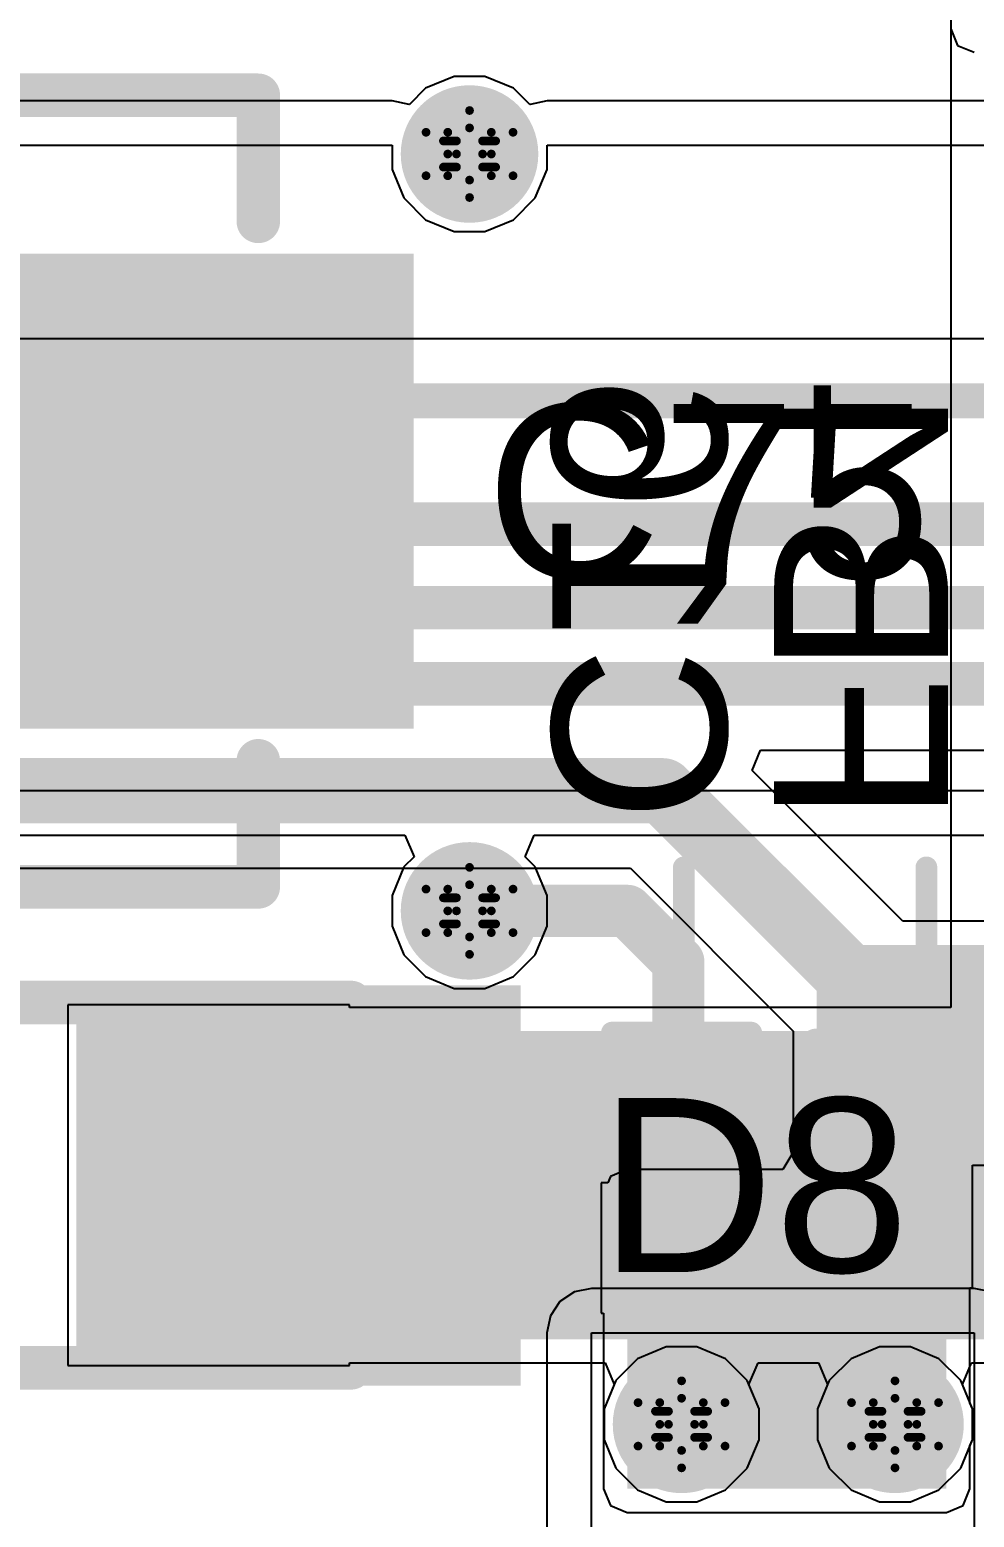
# Model space of a CAD drawing. Header units: inches. Extents: x -2.7 to 10.9, y -2.9 to 7.4.
# Drawn here: x 0.0879 to 0.305, y -2.0914 to -1.7494 of the extents above; entities that cross this region are included whole.
import ezdxf

# ---------------------------------------------------------------- set-up
doc = ezdxf.new("R2010")
doc.units = ezdxf.units.IN
doc.header["$MEASUREMENT"] = 0
for name, color, linetype in [('Board Outline', 216, 'Continuous'), ('Bottom Layer', 5, 'Continuous'), ('Bottom Overlay', 54, 'Continuous'), ('Bottom Paste', 16, 'Continuous'), ('Bottom Solder', 6, 'Continuous'), ('Drill Drawing', 1, 'Continuous'), ('Layer 2', 16, 'Continuous'), ('Layer 3', 76, 'Continuous'), ('Top Layer', 1, 'Continuous'), ('Top Overlay', 2, 'Continuous'), ('Top Paste', 8, 'Continuous'), ('Top Solder', 216, 'Continuous'), ('Via Holes', 16, 'Continuous')]:
    doc.layers.add(name, color=color, linetype=linetype)
doc.styles.add('Arial', font='', dxfattribs={"height": 0.2})
doc.styles.get('Arial').set_extended_font_data('Arial')

# ---------------------------------------------------------------- blocks, each defined once
blk = doc.blocks.new('IND_0402_B_256')
at = {"layer": 'Bottom Layer'}
for points in [[(-0.02165, 0.01181), (-0.00591, 0.01181), (-0.00591, -0.01181), (-0.02165, -0.01181)], [(0.00591, 0.01181), (0.02165, 0.01181), (0.02165, -0.01181), (0.00591, -0.01181)]]:
    blk.add_hatch(color=5, dxfattribs=at).paths.add_polyline_path(points)
at = {"layer": 'Bottom Paste'}
for points in [[(-0.02165, 0.01181), (-0.00591, 0.01181), (-0.00591, -0.01181), (-0.02165, -0.01181)], [(0.00591, 0.01181), (0.02165, 0.01181), (0.02165, -0.01181), (0.00591, -0.01181)]]:
    blk.add_hatch(color=16, dxfattribs=at).paths.add_polyline_path(points)
at = {"layer": 'Bottom Solder'}
for points in [[(-0.02565, 0.01581), (-0.00191, 0.01581), (-0.00191, -0.01581), (-0.02565, -0.01581)], [(0.00191, 0.01581), (0.02565, 0.01581), (0.02565, -0.01581), (0.00191, -0.01581)]]:
    blk.add_hatch(color=6, dxfattribs=at).paths.add_polyline_path(points)
at = {"layer": 'Bottom Overlay'}
for points in [[(-0.028, -0.018, 0.00787, 0.00787, 0), (-0.028, 0.018, 0.00787, 0.00787, 0)], [(-0.012, 0.018, 0.00787, 0.00787, 0), (-0.028, 0.018, 0.00787, 0.00787, 0)], [(0.028, 0.018, 0.00787, 0.00787, 0), (-0.012, 0.018, 0.00787, 0.00787, 0)], [(0.028, -0.018, 0.00787, 0.00787, 0), (0.028, 0.018, 0.00787, 0.00787, 0)], [(-0.012, -0.018, 0.00787, 0.00787, 0), (-0.028, -0.018, 0.00787, 0.00787, 0)], [(0.028, -0.018, 0.00787, 0.00787, 0), (-0.012, -0.018, 0.00787, 0.00787, 0)]]:
    blk.add_lwpolyline(points, format="xyseb", dxfattribs=at)
for points in [[(-0.02997, 0.018, 0.00394, 0.00394, 1), (-0.02603, 0.018, 0.00394, 0.00394, 1)], [(-0.02997, 0.018, 0.00394, 0.00394, 1), (-0.02603, 0.018, 0.00394, 0.00394, 1)], [(-0.01397, 0.018, 0.00394, 0.00394, 1), (-0.01003, 0.018, 0.00394, 0.00394, 1)], [(-0.01397, 0.018, 0.00394, 0.00394, 1), (-0.01003, 0.018, 0.00394, 0.00394, 1)], [(0.02603, 0.018, 0.00394, 0.00394, 1), (0.02997, 0.018, 0.00394, 0.00394, 1)], [(0.02603, 0.018, 0.00394, 0.00394, 1), (0.02997, 0.018, 0.00394, 0.00394, 1)], [(-0.02997, -0.018, 0.00394, 0.00394, 1), (-0.02603, -0.018, 0.00394, 0.00394, 1)], [(-0.02997, -0.018, 0.00394, 0.00394, 1), (-0.02603, -0.018, 0.00394, 0.00394, 1)], [(-0.01397, -0.018, 0.00394, 0.00394, 1), (-0.01003, -0.018, 0.00394, 0.00394, 1)], [(-0.01397, -0.018, 0.00394, 0.00394, 1), (-0.01003, -0.018, 0.00394, 0.00394, 1)], [(0.02603, -0.018, 0.00394, 0.00394, 1), (0.02997, -0.018, 0.00394, 0.00394, 1)], [(0.02603, -0.018, 0.00394, 0.00394, 1), (0.02997, -0.018, 0.00394, 0.00394, 1)]]:
    blk.add_lwpolyline(points, format="xyseb", close=True, dxfattribs=at)
blk = doc.blocks.new('SOD_123FL_262')
at = {"layer": 'Top Layer'}
blk.add_hatch(color=1, dxfattribs=at).paths.add_polyline_path([(-0.08268, 0.03543), (-0.02992, 0.03543), (-0.02992, -0.03543), (-0.08268, -0.03543)])
at = {"layer": 'Top Overlay'}
blk.add_hatch(color=2, dxfattribs=at).paths.add_polyline_path([(-0.128, -0.04594), (-0.086, -0.04594), (-0.086, 0.04606), (-0.128, 0.04606)])
at = {"layer": 'Top Paste'}
blk.add_hatch(color=8, dxfattribs=at).paths.add_polyline_path([(-0.08268, 0.03543), (-0.02992, 0.03543), (-0.02992, -0.03543), (-0.08268, -0.03543)])
at = {"layer": 'Top Solder'}
blk.add_hatch(color=216, dxfattribs=at).paths.add_polyline_path([(-0.08668, 0.03943), (-0.02592, 0.03943), (-0.02592, -0.03943), (-0.08668, -0.03943)])
at = {"layer": 'Top Overlay'}
for points in [[(0.089, 0.042, 0.01, 0.01, 0), (-0.089, 0.042, 0.01, 0.01, 0)], [(0.089, -0.042, 0.01, 0.01, 0), (-0.089, -0.042, 0.01, 0.01, 0)]]:
    blk.add_lwpolyline(points, format="xyseb", dxfattribs=at)
for points in [[(-0.0915, 0.042, 0.005, 0.005, 1), (-0.0865, 0.042, 0.005, 0.005, 1)], [(-0.0915, -0.042, 0.005, 0.005, 1), (-0.0865, -0.042, 0.005, 0.005, 1)]]:
    blk.add_lwpolyline(points, format="xyseb", close=True, dxfattribs=at)
blk = doc.blocks.new('C____E_280')
at = {"layer": 'Top Layer'}
blk.add_hatch(color=1, dxfattribs=at).paths.add_polyline_path([(0.19862, 0.05059), (0.30846, 0.05059), (0.30846, -0.05059), (0.19862, -0.05059)])
at = {"layer": 'Top Paste'}
blk.add_hatch(color=8, dxfattribs=at).paths.add_polyline_path([(0.19862, 0.05059), (0.30846, 0.05059), (0.30846, -0.05059), (0.19862, -0.05059)])
at = {"layer": 'Top Solder'}
blk.add_hatch(color=216, dxfattribs=at).paths.add_polyline_path([(0.19462, 0.05459), (0.31246, 0.05459), (0.31246, -0.05459), (0.19462, -0.05459)])
at = {"layer": 'Top Overlay'}
for points in [[(-0.01523, 0.091, 0.01, 0.01, 0), (0.27677, 0.091, 0.01, 0.01, 0)], [(0.27677, 0.062, 0.01, 0.01, 0), (0.27677, 0.091, 0.01, 0.01, 0)], [(0.27677, -0.091, 0.01, 0.01, 0), (0.27677, -0.062, 0.01, 0.01, 0)], [(-0.01523, -0.091, 0.01, 0.01, 0), (0.27677, -0.091, 0.01, 0.01, 0)]]:
    blk.add_lwpolyline(points, format="xyseb", dxfattribs=at)
for points in [[(0.27427, 0.091, 0.005, 0.005, 1), (0.27927, 0.091, 0.005, 0.005, 1)], [(0.27427, 0.091, 0.005, 0.005, 1), (0.27927, 0.091, 0.005, 0.005, 1)], [(0.27427, 0.062, 0.005, 0.005, 1), (0.27927, 0.062, 0.005, 0.005, 1)], [(0.27427, -0.062, 0.005, 0.005, 1), (0.27927, -0.062, 0.005, 0.005, 1)], [(0.27427, -0.091, 0.005, 0.005, 1), (0.27927, -0.091, 0.005, 0.005, 1)], [(0.27427, -0.091, 0.005, 0.005, 1), (0.27927, -0.091, 0.005, 0.005, 1)]]:
    blk.add_lwpolyline(points, format="xyseb", close=True, dxfattribs=at)
blk = doc.blocks.new('C___0402_B_328')
at = {"layer": 'Bottom Layer'}
for points in [[(-0.0095, 0.0125), (-0.0095, -0.0125), (-0.0275, -0.0125), (-0.0275, 0.0125)], [(0.0275, 0.0125), (0.0275, -0.0125), (0.0095, -0.0125), (0.0095, 0.0125)]]:
    blk.add_hatch(color=5, dxfattribs=at).paths.add_polyline_path(points)
at = {"layer": 'Bottom Paste'}
for points in [[(-0.0095, 0.0125), (-0.0095, -0.0125), (-0.0275, -0.0125), (-0.0275, 0.0125)], [(0.0275, 0.0125), (0.0275, -0.0125), (0.0095, -0.0125), (0.0095, 0.0125)]]:
    blk.add_hatch(color=16, dxfattribs=at).paths.add_polyline_path(points)
at = {"layer": 'Bottom Solder'}
for points in [[(-0.00714, 0.01486), (-0.00714, -0.01486), (-0.02986, -0.01486), (-0.02986, 0.01486)], [(0.02986, 0.01486), (0.02986, -0.01486), (0.00714, -0.01486), (0.00714, 0.01486)]]:
    blk.add_hatch(color=6, dxfattribs=at).paths.add_polyline_path(points)
at = {"layer": 'Bottom Overlay'}
for points in [[(-0.011, 0.016, 0.005, 0.005, 0), (-0.031, 0.016, 0.005, 0.005, 0)], [(-0.031, -0.016, 0.005, 0.005, 0), (-0.031, 0.016, 0.005, 0.005, 0)], [(0.031, 0.016, 0.005, 0.005, 0), (0.011, 0.016, 0.005, 0.005, 0)], [(0.031, -0.016, 0.005, 0.005, 0), (0.031, 0.016, 0.005, 0.005, 0)], [(-0.011, -0.016, 0.005, 0.005, 0), (-0.031, -0.016, 0.005, 0.005, 0)], [(0.031, -0.016, 0.005, 0.005, 0), (0.011, -0.016, 0.005, 0.005, 0)]]:
    blk.add_lwpolyline(points, format="xyseb", dxfattribs=at)
for points in [[(-0.03225, 0.016, 0.0025, 0.0025, 1), (-0.02975, 0.016, 0.0025, 0.0025, 1)], [(-0.03225, 0.016, 0.0025, 0.0025, 1), (-0.02975, 0.016, 0.0025, 0.0025, 1)], [(-0.01225, 0.016, 0.0025, 0.0025, 1), (-0.00975, 0.016, 0.0025, 0.0025, 1)], [(0.00975, 0.016, 0.0025, 0.0025, 1), (0.01225, 0.016, 0.0025, 0.0025, 1)], [(0.02975, 0.016, 0.0025, 0.0025, 1), (0.03225, 0.016, 0.0025, 0.0025, 1)], [(0.02975, 0.016, 0.0025, 0.0025, 1), (0.03225, 0.016, 0.0025, 0.0025, 1)], [(-0.03225, -0.016, 0.0025, 0.0025, 1), (-0.02975, -0.016, 0.0025, 0.0025, 1)], [(-0.03225, -0.016, 0.0025, 0.0025, 1), (-0.02975, -0.016, 0.0025, 0.0025, 1)], [(-0.01225, -0.016, 0.0025, 0.0025, 1), (-0.00975, -0.016, 0.0025, 0.0025, 1)], [(0.00975, -0.016, 0.0025, 0.0025, 1), (0.01225, -0.016, 0.0025, 0.0025, 1)], [(0.02975, -0.016, 0.0025, 0.0025, 1), (0.03225, -0.016, 0.0025, 0.0025, 1)], [(0.02975, -0.016, 0.0025, 0.0025, 1), (0.03225, -0.016, 0.0025, 0.0025, 1)]]:
    blk.add_lwpolyline(points, format="xyseb", close=True, dxfattribs=at)

msp = doc.modelspace()

# ---------------------------------------------------------------- hatches: boundary and pattern name
at = {"layer": 'Bottom Layer'}
h = msp.add_hatch(color=5, dxfattribs=at)
edge = h.paths.add_edge_path()
edge.add_arc((0.189, -1.778), 0.01181, 0, 360)
h = msp.add_hatch(color=5, dxfattribs=at)
edge = h.paths.add_edge_path()
edge.add_arc((0.189, -1.952), 0.01181, 0, 360)
for points in [[(0.44543, -2.00508), (0.44543, -1.95981), (0.26879, -1.95981), (0.26879, -2.00508)], [(0.29861, -2.08487), (0.29861, -2.0169), (0.22523, -2.0169), (0.22523, -2.08487)]]:
    msp.add_hatch(color=5, dxfattribs=at).paths.add_polyline_path(points)
h = msp.add_hatch(color=5, dxfattribs=at)
edge = h.paths.add_edge_path()
edge.add_arc((0.23773, -2.07005), 0.01181, 0, 360)
h = msp.add_hatch(color=5, dxfattribs=at)
edge = h.paths.add_edge_path()
edge.add_arc((0.28679, -2.07005), 0.01181, 0, 360)
at = {"layer": 'Bottom Solder'}
h = msp.add_hatch(color=6, dxfattribs=at)
edge = h.paths.add_edge_path()
edge.add_arc((0.189, -1.778), 0.01581, 0, 360)
h = msp.add_hatch(color=6, dxfattribs=at)
edge = h.paths.add_edge_path()
edge.add_arc((0.189, -1.952), 0.01581, 0, 360)
h = msp.add_hatch(color=6, dxfattribs=at)
edge = h.paths.add_edge_path()
edge.add_arc((0.23773, -2.07005), 0.01581, 0, 360)
h = msp.add_hatch(color=6, dxfattribs=at)
edge = h.paths.add_edge_path()
edge.add_arc((0.28679, -2.07005), 0.01581, 0, 360)
at = {"layer": 'Layer 2'}
h = msp.add_hatch(color=16, dxfattribs=at)
edge = h.paths.add_edge_path()
edge.add_arc((0.189, -1.778), 0.01181, 0, 360)
h = msp.add_hatch(color=16, dxfattribs=at)
edge = h.paths.add_edge_path()
edge.add_arc((0.189, -1.952), 0.01181, 0, 360)
h = msp.add_hatch(color=16, dxfattribs=at)
edge = h.paths.add_edge_path()
edge.add_arc((0.23773, -2.07005), 0.01181, 0, 360)
h = msp.add_hatch(color=16, dxfattribs=at)
edge = h.paths.add_edge_path()
edge.add_arc((0.28679, -2.07005), 0.01181, 0, 360)
at = {"layer": 'Layer 3'}
h = msp.add_hatch(color=76, dxfattribs=at)
edge = h.paths.add_edge_path()
edge.add_arc((0.189, -1.778), 0.01181, 0, 360)
h = msp.add_hatch(color=76, dxfattribs=at)
edge = h.paths.add_edge_path()
edge.add_arc((0.189, -1.952), 0.01181, 0, 360)
h = msp.add_hatch(color=76, dxfattribs=at)
edge = h.paths.add_edge_path()
edge.add_arc((0.23773, -2.07005), 0.01181, 0, 360)
h = msp.add_hatch(color=76, dxfattribs=at)
edge = h.paths.add_edge_path()
edge.add_arc((0.28679, -2.07005), 0.01181, 0, 360)
at = {"layer": 'Top Layer'}
h = msp.add_hatch(color=1, dxfattribs=at)
edge = h.paths.add_edge_path()
edge.add_arc((0.189, -1.778), 0.01181, 0, 360)
h = msp.add_hatch(color=1, dxfattribs=at)
edge = h.paths.add_edge_path()
edge.add_arc((0.189, -1.952), 0.01181, 0, 360)
msp.add_hatch(color=1, dxfattribs=at).paths.add_polyline_path([(0.10267, -2.0505), (0.39173, -2.0505), (0.39173, -1.97963), (0.10267, -1.97963)])
h = msp.add_hatch(color=1, dxfattribs=at)
edge = h.paths.add_edge_path()
edge.add_arc((0.23773, -2.07005), 0.01181, 0, 360)
h = msp.add_hatch(color=1, dxfattribs=at)
edge = h.paths.add_edge_path()
edge.add_arc((0.28679, -2.07005), 0.01181, 0, 360)
at = {"layer": 'Top Solder'}
h = msp.add_hatch(color=216, dxfattribs=at)
edge = h.paths.add_edge_path()
edge.add_arc((0.189, -1.778), 0.01581, 0, 360)
h = msp.add_hatch(color=216, dxfattribs=at)
edge = h.paths.add_edge_path()
edge.add_arc((0.189, -1.952), 0.01581, 0, 360)
h = msp.add_hatch(color=216, dxfattribs=at)
edge = h.paths.add_edge_path()
edge.add_arc((0.23773, -2.07005), 0.01581, 0, 360)
h = msp.add_hatch(color=216, dxfattribs=at)
edge = h.paths.add_edge_path()
edge.add_arc((0.28679, -2.07005), 0.01581, 0, 360)
at = {"layer": 'Via Holes'}
h = msp.add_hatch(color=7, dxfattribs=at)
edge = h.paths.add_edge_path()
edge.add_arc((0.189, -1.778), 0.00591, 0, 360)
h = msp.add_hatch(color=7, dxfattribs=at)
edge = h.paths.add_edge_path()
edge.add_arc((0.189, -1.952), 0.00591, 0, 360)
h = msp.add_hatch(color=7, dxfattribs=at)
edge = h.paths.add_edge_path()
edge.add_arc((0.23773, -2.07005), 0.00591, 0, 360)
h = msp.add_hatch(color=7, dxfattribs=at)
edge = h.paths.add_edge_path()
edge.add_arc((0.28679, -2.07005), 0.00591, 0, 360)

# ---------------------------------------------------------------- linework, layer by layer
at = {"layer": 'Board Outline'}
msp.add_lwpolyline([(2.84412, -0.24125, 0.005, 0.005, -0.741893), (-2.49969, -1.37795, 0.005, 0.005, 0)], format="xyseb", dxfattribs=at)
at = {"layer": 'Bottom Layer'}
for p, q in [((0.29959, -1.74921), (0.30117, -1.75303)), ((0.30117, -1.75303), (0.305, -1.75462)), ((0.60755, -1.82048), (-0.60409, -1.82048)), ((0.25393, -1.91971), (0.25585, -1.91509)), ((0.25585, -1.91509), (0.65783, -1.91509)), ((0.28862, -1.9544), (0.25393, -1.91971)), ((-1.30478, -1.94222), (0.22597, -1.94222)), ((0.22597, -1.94222), (0.26338, -1.97963)), ((0.40006, -1.9544), (0.28862, -1.9544)), ((0.26338, -1.97963), (0.26338, -2.00508)), ((0.26396, -2.00648), (0.26101, -2.01148)), ((0.26338, -2.00508), (0.26396, -2.00648)), ((0.30461, -2.03864), (0.30461, -2.0105)), ((0.30461, -2.0105), (0.44543, -2.0105)), ((0.2214, -2.01307), (0.22081, -2.01449)), ((0.22523, -2.01148), (0.2214, -2.01307)), ((0.26101, -2.01148), (0.22523, -2.01148)), ((0.22081, -2.01449), (0.21923, -2.01449)), ((0.21923, -2.01449), (0.21923, -2.04449)), ((0.30402, -2.06508), (0.30402, -2.03864)), ((0.30402, -2.03864), (0.30461, -2.03864)), ((0.21923, -2.04449), (0.21982, -2.04449)), ((0.21982, -2.04449), (0.21982, -2.08487)), ((0.30461, -2.0665), (0.30402, -2.06508)), ((0.30461, -2.07359), (0.30461, -2.0665)), ((0.30402, -2.07501), (0.30461, -2.07359)), ((0.30402, -2.08487), (0.30402, -2.07501)), ((0.21982, -2.08487), (0.2214, -2.0887)), ((0.30243, -2.0887), (0.30402, -2.08487)), ((0.2214, -2.0887), (0.22523, -2.09028)), ((0.29861, -2.09028), (0.30243, -2.0887)), ((0.22523, -2.09028), (0.29861, -2.09028))]:
    msp.add_line(p, q, dxfattribs=at)
for points in [[(-0.615, -1.83475, 0.008, 0.008, 0), (0.61346, -1.83475, 0.008, 0.008, 0)], [(-1.50649, -1.8631, 0.01, 0.01, 0), (0.68552, -1.8631, 0.01, 0.01, 0)], [(-1.3433, -1.8823, 0.01, 0.01, 0), (0.67291, -1.8823, 0.01, 0.01, 0)], [(-1.3308, -1.8998, 0.01, 0.01, 0), (0.66416, -1.8998, 0.01, 0.01, 0)], [(-1.31217, -1.92438, 0.015, 0.015, 0), (0.23336, -1.92438, 0.015, 0.015, 0)], [(0.23336, -1.92438, 0.015, 0.015, 0), (0.29198, -1.98299, 0.015, 0.015, 0)], [(0.189, -1.952, 0.012, 0.012, 0), (0.22523, -1.952, 0.012, 0.012, 0)], [(0.22523, -1.952, 0.012, 0.012, 0), (0.237, -1.96377, 0.012, 0.012, 0)], [(0.237, -1.98949, 0.012, 0.012, 0), (0.237, -1.96377, 0.012, 0.012, 0)], [(0.29198, -1.98299, 0.015, 0.015, 0), (0.29664, -1.98299, 0.015, 0.015, 0)], [(0.237, -1.98949, 0.012, 0.012, 0), (0.23773, -1.99022, 0.012, 0.012, 0)], [(0.23773, -1.99249, 0.012, 0.012, 0), (0.23773, -1.99022, 0.012, 0.012, 0)]]:
    msp.add_lwpolyline(points, format="xyseb", dxfattribs=at)
for points in [[(0.22961, -1.92438, 0.0075, 0.0075, 1), (0.23711, -1.92438, 0.0075, 0.0075, 1)], [(0.22961, -1.92438, 0.0075, 0.0075, 1), (0.23711, -1.92438, 0.0075, 0.0075, 1)], [(0.186, -1.952, 0.006, 0.006, 1), (0.192, -1.952, 0.006, 0.006, 1)], [(0.22223, -1.952, 0.006, 0.006, 1), (0.22823, -1.952, 0.006, 0.006, 1)], [(0.22223, -1.952, 0.006, 0.006, 1), (0.22823, -1.952, 0.006, 0.006, 1)], [(0.234, -1.96377, 0.006, 0.006, 1), (0.24, -1.96377, 0.006, 0.006, 1)], [(0.234, -1.96377, 0.006, 0.006, 1), (0.24, -1.96377, 0.006, 0.006, 1)], [(0.28823, -1.98299, 0.0075, 0.0075, 1), (0.29573, -1.98299, 0.0075, 0.0075, 1)], [(0.28823, -1.98299, 0.0075, 0.0075, 1), (0.29573, -1.98299, 0.0075, 0.0075, 1)], [(0.29289, -1.98299, 0.0075, 0.0075, 1), (0.30039, -1.98299, 0.0075, 0.0075, 1)], [(0.234, -1.98949, 0.006, 0.006, 1), (0.24, -1.98949, 0.006, 0.006, 1)], [(0.234, -1.98949, 0.006, 0.006, 1), (0.24, -1.98949, 0.006, 0.006, 1)], [(0.23473, -1.99022, 0.006, 0.006, 1), (0.24073, -1.99022, 0.006, 0.006, 1)], [(0.23473, -1.99022, 0.006, 0.006, 1), (0.24073, -1.99022, 0.006, 0.006, 1)], [(0.23473, -1.99249, 0.006, 0.006, 1), (0.24073, -1.99249, 0.006, 0.006, 1)]]:
    msp.add_lwpolyline(points, format="xyseb", close=True, dxfattribs=at)
at = {"layer": 'Bottom Overlay'}
for points in [[(0.23826, -1.97938, 0.005, 0.005, 0), (0.23826, -1.942, 0.005, 0.005, 0)], [(0.294, -1.98269, 0.005, 0.005, 0), (0.294, -1.942, 0.005, 0.005, 0)]]:
    msp.add_lwpolyline(points, format="xyseb", dxfattribs=at)
for points in [[(0.23701, -1.942, 0.0025, 0.0025, 1), (0.23951, -1.942, 0.0025, 0.0025, 1)], [(0.29275, -1.942, 0.0025, 0.0025, 1), (0.29525, -1.942, 0.0025, 0.0025, 1)], [(0.23701, -1.97938, 0.0025, 0.0025, 1), (0.23951, -1.97938, 0.0025, 0.0025, 1)], [(0.29275, -1.98269, 0.0025, 0.0025, 1), (0.29525, -1.98269, 0.0025, 0.0025, 1)]]:
    msp.add_lwpolyline(points, format="xyseb", close=True, dxfattribs=at)
at = {"layer": 'Drill Drawing'}
for points in [[(0.184, -1.773, 0.002, 0.002, 0), (0.189, -1.768, 0.002, 0.002, 0)], [(0.189, -1.768, 0.002, 0.002, 0), (0.194, -1.773, 0.002, 0.002, 0)], [(0.186, -1.775, 0.002, 0.002, 0), (0.189, -1.772, 0.002, 0.002, 0)], [(0.189, -1.772, 0.002, 0.002, 0), (0.192, -1.775, 0.002, 0.002, 0)], [(0.179, -1.773, 0.002, 0.002, 0), (0.184, -1.778, 0.002, 0.002, 0)], [(0.179, -1.773, 0.002, 0.002, 0), (0.184, -1.773, 0.002, 0.002, 0)], [(0.183, -1.775, 0.002, 0.002, 0), (0.186, -1.778, 0.002, 0.002, 0)], [(0.183, -1.775, 0.002, 0.002, 0), (0.186, -1.775, 0.002, 0.002, 0)], [(0.192, -1.775, 0.002, 0.002, 0), (0.195, -1.775, 0.002, 0.002, 0)], [(0.192, -1.778, 0.002, 0.002, 0), (0.195, -1.775, 0.002, 0.002, 0)], [(0.194, -1.773, 0.002, 0.002, 0), (0.199, -1.773, 0.002, 0.002, 0)], [(0.194, -1.778, 0.002, 0.002, 0), (0.199, -1.773, 0.002, 0.002, 0)], [(0.179, -1.783, 0.002, 0.002, 0), (0.184, -1.778, 0.002, 0.002, 0)], [(0.183, -1.781, 0.002, 0.002, 0), (0.186, -1.778, 0.002, 0.002, 0)], [(0.192, -1.778, 0.002, 0.002, 0), (0.195, -1.781, 0.002, 0.002, 0)], [(0.194, -1.778, 0.002, 0.002, 0), (0.199, -1.783, 0.002, 0.002, 0)], [(0.183, -1.781, 0.002, 0.002, 0), (0.186, -1.781, 0.002, 0.002, 0)], [(0.186, -1.781, 0.002, 0.002, 0), (0.189, -1.784, 0.002, 0.002, 0)], [(0.189, -1.784, 0.002, 0.002, 0), (0.192, -1.781, 0.002, 0.002, 0)], [(0.192, -1.781, 0.002, 0.002, 0), (0.195, -1.781, 0.002, 0.002, 0)], [(0.179, -1.783, 0.002, 0.002, 0), (0.184, -1.783, 0.002, 0.002, 0)], [(0.184, -1.783, 0.002, 0.002, 0), (0.189, -1.788, 0.002, 0.002, 0)], [(0.189, -1.788, 0.002, 0.002, 0), (0.194, -1.783, 0.002, 0.002, 0)], [(0.194, -1.783, 0.002, 0.002, 0), (0.199, -1.783, 0.002, 0.002, 0)], [(0.184, -1.947, 0.002, 0.002, 0), (0.189, -1.942, 0.002, 0.002, 0)], [(0.189, -1.942, 0.002, 0.002, 0), (0.194, -1.947, 0.002, 0.002, 0)], [(0.186, -1.949, 0.002, 0.002, 0), (0.189, -1.946, 0.002, 0.002, 0)], [(0.189, -1.946, 0.002, 0.002, 0), (0.192, -1.949, 0.002, 0.002, 0)], [(0.179, -1.947, 0.002, 0.002, 0), (0.184, -1.952, 0.002, 0.002, 0)], [(0.179, -1.947, 0.002, 0.002, 0), (0.184, -1.947, 0.002, 0.002, 0)], [(0.183, -1.949, 0.002, 0.002, 0), (0.186, -1.952, 0.002, 0.002, 0)], [(0.183, -1.949, 0.002, 0.002, 0), (0.186, -1.949, 0.002, 0.002, 0)], [(0.192, -1.949, 0.002, 0.002, 0), (0.195, -1.949, 0.002, 0.002, 0)], [(0.192, -1.952, 0.002, 0.002, 0), (0.195, -1.949, 0.002, 0.002, 0)], [(0.194, -1.947, 0.002, 0.002, 0), (0.199, -1.947, 0.002, 0.002, 0)], [(0.194, -1.952, 0.002, 0.002, 0), (0.199, -1.947, 0.002, 0.002, 0)], [(0.179, -1.957, 0.002, 0.002, 0), (0.184, -1.952, 0.002, 0.002, 0)], [(0.183, -1.955, 0.002, 0.002, 0), (0.186, -1.952, 0.002, 0.002, 0)], [(0.192, -1.952, 0.002, 0.002, 0), (0.195, -1.955, 0.002, 0.002, 0)], [(0.194, -1.952, 0.002, 0.002, 0), (0.199, -1.957, 0.002, 0.002, 0)], [(0.179, -1.957, 0.002, 0.002, 0), (0.184, -1.957, 0.002, 0.002, 0)], [(0.183, -1.955, 0.002, 0.002, 0), (0.186, -1.955, 0.002, 0.002, 0)], [(0.184, -1.957, 0.002, 0.002, 0), (0.189, -1.962, 0.002, 0.002, 0)], [(0.186, -1.955, 0.002, 0.002, 0), (0.189, -1.958, 0.002, 0.002, 0)], [(0.189, -1.958, 0.002, 0.002, 0), (0.192, -1.955, 0.002, 0.002, 0)], [(0.189, -1.962, 0.002, 0.002, 0), (0.194, -1.957, 0.002, 0.002, 0)], [(0.192, -1.955, 0.002, 0.002, 0), (0.195, -1.955, 0.002, 0.002, 0)], [(0.194, -1.957, 0.002, 0.002, 0), (0.199, -1.957, 0.002, 0.002, 0)], [(0.23273, -2.06505, 0.002, 0.002, 0), (0.23773, -2.06005, 0.002, 0.002, 0)], [(0.23773, -2.06005, 0.002, 0.002, 0), (0.24273, -2.06505, 0.002, 0.002, 0)], [(0.28179, -2.06505, 0.002, 0.002, 0), (0.28679, -2.06005, 0.002, 0.002, 0)], [(0.28679, -2.06005, 0.002, 0.002, 0), (0.29179, -2.06505, 0.002, 0.002, 0)], [(0.22773, -2.06505, 0.002, 0.002, 0), (0.23273, -2.07005, 0.002, 0.002, 0)], [(0.22773, -2.06505, 0.002, 0.002, 0), (0.23273, -2.06505, 0.002, 0.002, 0)], [(0.23473, -2.06705, 0.002, 0.002, 0), (0.23773, -2.06405, 0.002, 0.002, 0)], [(0.23773, -2.06405, 0.002, 0.002, 0), (0.24073, -2.06705, 0.002, 0.002, 0)], [(0.24273, -2.06505, 0.002, 0.002, 0), (0.24773, -2.06505, 0.002, 0.002, 0)], [(0.24273, -2.07005, 0.002, 0.002, 0), (0.24773, -2.06505, 0.002, 0.002, 0)], [(0.27679, -2.06505, 0.002, 0.002, 0), (0.28179, -2.07005, 0.002, 0.002, 0)], [(0.27679, -2.06505, 0.002, 0.002, 0), (0.28179, -2.06505, 0.002, 0.002, 0)], [(0.28379, -2.06705, 0.002, 0.002, 0), (0.28679, -2.06405, 0.002, 0.002, 0)], [(0.28679, -2.06405, 0.002, 0.002, 0), (0.28979, -2.06705, 0.002, 0.002, 0)], [(0.29179, -2.06505, 0.002, 0.002, 0), (0.29679, -2.06505, 0.002, 0.002, 0)], [(0.29179, -2.07005, 0.002, 0.002, 0), (0.29679, -2.06505, 0.002, 0.002, 0)], [(0.23173, -2.06705, 0.002, 0.002, 0), (0.23473, -2.07005, 0.002, 0.002, 0)], [(0.23173, -2.06705, 0.002, 0.002, 0), (0.23473, -2.06705, 0.002, 0.002, 0)], [(0.24073, -2.06705, 0.002, 0.002, 0), (0.24373, -2.06705, 0.002, 0.002, 0)], [(0.24073, -2.07005, 0.002, 0.002, 0), (0.24373, -2.06705, 0.002, 0.002, 0)], [(0.28079, -2.06705, 0.002, 0.002, 0), (0.28379, -2.07005, 0.002, 0.002, 0)], [(0.28079, -2.06705, 0.002, 0.002, 0), (0.28379, -2.06705, 0.002, 0.002, 0)], [(0.28979, -2.06705, 0.002, 0.002, 0), (0.29279, -2.06705, 0.002, 0.002, 0)], [(0.28979, -2.07005, 0.002, 0.002, 0), (0.29279, -2.06705, 0.002, 0.002, 0)], [(0.22773, -2.07505, 0.002, 0.002, 0), (0.23273, -2.07005, 0.002, 0.002, 0)], [(0.23173, -2.07305, 0.002, 0.002, 0), (0.23473, -2.07005, 0.002, 0.002, 0)], [(0.23173, -2.07305, 0.002, 0.002, 0), (0.23473, -2.07305, 0.002, 0.002, 0)], [(0.23473, -2.07305, 0.002, 0.002, 0), (0.23773, -2.07605, 0.002, 0.002, 0)], [(0.23773, -2.07605, 0.002, 0.002, 0), (0.24073, -2.07305, 0.002, 0.002, 0)], [(0.24073, -2.07005, 0.002, 0.002, 0), (0.24373, -2.07305, 0.002, 0.002, 0)], [(0.24073, -2.07305, 0.002, 0.002, 0), (0.24373, -2.07305, 0.002, 0.002, 0)], [(0.24273, -2.07005, 0.002, 0.002, 0), (0.24773, -2.07505, 0.002, 0.002, 0)], [(0.27679, -2.07505, 0.002, 0.002, 0), (0.28179, -2.07005, 0.002, 0.002, 0)], [(0.28079, -2.07305, 0.002, 0.002, 0), (0.28379, -2.07005, 0.002, 0.002, 0)], [(0.28079, -2.07305, 0.002, 0.002, 0), (0.28379, -2.07305, 0.002, 0.002, 0)], [(0.28379, -2.07305, 0.002, 0.002, 0), (0.28679, -2.07605, 0.002, 0.002, 0)], [(0.28679, -2.07605, 0.002, 0.002, 0), (0.28979, -2.07305, 0.002, 0.002, 0)], [(0.28979, -2.07005, 0.002, 0.002, 0), (0.29279, -2.07305, 0.002, 0.002, 0)], [(0.28979, -2.07305, 0.002, 0.002, 0), (0.29279, -2.07305, 0.002, 0.002, 0)], [(0.29179, -2.07005, 0.002, 0.002, 0), (0.29679, -2.07505, 0.002, 0.002, 0)], [(0.22773, -2.07505, 0.002, 0.002, 0), (0.23273, -2.07505, 0.002, 0.002, 0)], [(0.23273, -2.07505, 0.002, 0.002, 0), (0.23773, -2.08005, 0.002, 0.002, 0)], [(0.23773, -2.08005, 0.002, 0.002, 0), (0.24273, -2.07505, 0.002, 0.002, 0)], [(0.24273, -2.07505, 0.002, 0.002, 0), (0.24773, -2.07505, 0.002, 0.002, 0)], [(0.27679, -2.07505, 0.002, 0.002, 0), (0.28179, -2.07505, 0.002, 0.002, 0)], [(0.28179, -2.07505, 0.002, 0.002, 0), (0.28679, -2.08005, 0.002, 0.002, 0)], [(0.28679, -2.08005, 0.002, 0.002, 0), (0.29179, -2.07505, 0.002, 0.002, 0)], [(0.29179, -2.07505, 0.002, 0.002, 0), (0.29679, -2.07505, 0.002, 0.002, 0)]]:
    msp.add_lwpolyline(points, format="xyseb", dxfattribs=at)
for points in [[(0.1885, -1.768, 0.001, 0.001, 1), (0.1895, -1.768, 0.001, 0.001, 1)], [(0.1885, -1.768, 0.001, 0.001, 1), (0.1895, -1.768, 0.001, 0.001, 1)], [(0.1885, -1.772, 0.001, 0.001, 1), (0.1895, -1.772, 0.001, 0.001, 1)], [(0.1885, -1.772, 0.001, 0.001, 1), (0.1895, -1.772, 0.001, 0.001, 1)], [(0.1785, -1.773, 0.001, 0.001, 1), (0.1795, -1.773, 0.001, 0.001, 1)], [(0.1785, -1.773, 0.001, 0.001, 1), (0.1795, -1.773, 0.001, 0.001, 1)], [(0.1825, -1.775, 0.001, 0.001, 1), (0.1835, -1.775, 0.001, 0.001, 1)], [(0.1825, -1.775, 0.001, 0.001, 1), (0.1835, -1.775, 0.001, 0.001, 1)], [(0.1835, -1.773, 0.001, 0.001, 1), (0.1845, -1.773, 0.001, 0.001, 1)], [(0.1835, -1.773, 0.001, 0.001, 1), (0.1845, -1.773, 0.001, 0.001, 1)], [(0.1855, -1.775, 0.001, 0.001, 1), (0.1865, -1.775, 0.001, 0.001, 1)], [(0.1855, -1.775, 0.001, 0.001, 1), (0.1865, -1.775, 0.001, 0.001, 1)], [(0.1915, -1.775, 0.001, 0.001, 1), (0.1925, -1.775, 0.001, 0.001, 1)], [(0.1915, -1.775, 0.001, 0.001, 1), (0.1925, -1.775, 0.001, 0.001, 1)], [(0.1935, -1.773, 0.001, 0.001, 1), (0.1945, -1.773, 0.001, 0.001, 1)], [(0.1935, -1.773, 0.001, 0.001, 1), (0.1945, -1.773, 0.001, 0.001, 1)], [(0.1945, -1.775, 0.001, 0.001, 1), (0.1955, -1.775, 0.001, 0.001, 1)], [(0.1945, -1.775, 0.001, 0.001, 1), (0.1955, -1.775, 0.001, 0.001, 1)], [(0.1985, -1.773, 0.001, 0.001, 1), (0.1995, -1.773, 0.001, 0.001, 1)], [(0.1985, -1.773, 0.001, 0.001, 1), (0.1995, -1.773, 0.001, 0.001, 1)], [(0.1835, -1.778, 0.001, 0.001, 1), (0.1845, -1.778, 0.001, 0.001, 1)], [(0.1835, -1.778, 0.001, 0.001, 1), (0.1845, -1.778, 0.001, 0.001, 1)], [(0.1855, -1.778, 0.001, 0.001, 1), (0.1865, -1.778, 0.001, 0.001, 1)], [(0.1855, -1.778, 0.001, 0.001, 1), (0.1865, -1.778, 0.001, 0.001, 1)], [(0.1915, -1.778, 0.001, 0.001, 1), (0.1925, -1.778, 0.001, 0.001, 1)], [(0.1915, -1.778, 0.001, 0.001, 1), (0.1925, -1.778, 0.001, 0.001, 1)], [(0.1935, -1.778, 0.001, 0.001, 1), (0.1945, -1.778, 0.001, 0.001, 1)], [(0.1935, -1.778, 0.001, 0.001, 1), (0.1945, -1.778, 0.001, 0.001, 1)], [(0.1825, -1.781, 0.001, 0.001, 1), (0.1835, -1.781, 0.001, 0.001, 1)], [(0.1825, -1.781, 0.001, 0.001, 1), (0.1835, -1.781, 0.001, 0.001, 1)], [(0.1855, -1.781, 0.001, 0.001, 1), (0.1865, -1.781, 0.001, 0.001, 1)], [(0.1855, -1.781, 0.001, 0.001, 1), (0.1865, -1.781, 0.001, 0.001, 1)], [(0.1915, -1.781, 0.001, 0.001, 1), (0.1925, -1.781, 0.001, 0.001, 1)], [(0.1915, -1.781, 0.001, 0.001, 1), (0.1925, -1.781, 0.001, 0.001, 1)], [(0.1945, -1.781, 0.001, 0.001, 1), (0.1955, -1.781, 0.001, 0.001, 1)], [(0.1945, -1.781, 0.001, 0.001, 1), (0.1955, -1.781, 0.001, 0.001, 1)], [(0.1785, -1.783, 0.001, 0.001, 1), (0.1795, -1.783, 0.001, 0.001, 1)], [(0.1785, -1.783, 0.001, 0.001, 1), (0.1795, -1.783, 0.001, 0.001, 1)], [(0.1835, -1.783, 0.001, 0.001, 1), (0.1845, -1.783, 0.001, 0.001, 1)], [(0.1835, -1.783, 0.001, 0.001, 1), (0.1845, -1.783, 0.001, 0.001, 1)], [(0.1885, -1.784, 0.001, 0.001, 1), (0.1895, -1.784, 0.001, 0.001, 1)], [(0.1885, -1.784, 0.001, 0.001, 1), (0.1895, -1.784, 0.001, 0.001, 1)], [(0.1935, -1.783, 0.001, 0.001, 1), (0.1945, -1.783, 0.001, 0.001, 1)], [(0.1935, -1.783, 0.001, 0.001, 1), (0.1945, -1.783, 0.001, 0.001, 1)], [(0.1985, -1.783, 0.001, 0.001, 1), (0.1995, -1.783, 0.001, 0.001, 1)], [(0.1985, -1.783, 0.001, 0.001, 1), (0.1995, -1.783, 0.001, 0.001, 1)], [(0.1885, -1.788, 0.001, 0.001, 1), (0.1895, -1.788, 0.001, 0.001, 1)], [(0.1885, -1.788, 0.001, 0.001, 1), (0.1895, -1.788, 0.001, 0.001, 1)], [(0.1885, -1.942, 0.001, 0.001, 1), (0.1895, -1.942, 0.001, 0.001, 1)], [(0.1885, -1.942, 0.001, 0.001, 1), (0.1895, -1.942, 0.001, 0.001, 1)], [(0.1885, -1.946, 0.001, 0.001, 1), (0.1895, -1.946, 0.001, 0.001, 1)], [(0.1885, -1.946, 0.001, 0.001, 1), (0.1895, -1.946, 0.001, 0.001, 1)], [(0.1785, -1.947, 0.001, 0.001, 1), (0.1795, -1.947, 0.001, 0.001, 1)], [(0.1785, -1.947, 0.001, 0.001, 1), (0.1795, -1.947, 0.001, 0.001, 1)], [(0.1825, -1.949, 0.001, 0.001, 1), (0.1835, -1.949, 0.001, 0.001, 1)], [(0.1825, -1.949, 0.001, 0.001, 1), (0.1835, -1.949, 0.001, 0.001, 1)], [(0.1835, -1.947, 0.001, 0.001, 1), (0.1845, -1.947, 0.001, 0.001, 1)], [(0.1835, -1.947, 0.001, 0.001, 1), (0.1845, -1.947, 0.001, 0.001, 1)], [(0.1855, -1.949, 0.001, 0.001, 1), (0.1865, -1.949, 0.001, 0.001, 1)], [(0.1855, -1.949, 0.001, 0.001, 1), (0.1865, -1.949, 0.001, 0.001, 1)], [(0.1915, -1.949, 0.001, 0.001, 1), (0.1925, -1.949, 0.001, 0.001, 1)], [(0.1915, -1.949, 0.001, 0.001, 1), (0.1925, -1.949, 0.001, 0.001, 1)], [(0.1935, -1.947, 0.001, 0.001, 1), (0.1945, -1.947, 0.001, 0.001, 1)], [(0.1935, -1.947, 0.001, 0.001, 1), (0.1945, -1.947, 0.001, 0.001, 1)], [(0.1945, -1.949, 0.001, 0.001, 1), (0.1955, -1.949, 0.001, 0.001, 1)], [(0.1945, -1.949, 0.001, 0.001, 1), (0.1955, -1.949, 0.001, 0.001, 1)], [(0.1985, -1.947, 0.001, 0.001, 1), (0.1995, -1.947, 0.001, 0.001, 1)], [(0.1985, -1.947, 0.001, 0.001, 1), (0.1995, -1.947, 0.001, 0.001, 1)], [(0.1835, -1.952, 0.001, 0.001, 1), (0.1845, -1.952, 0.001, 0.001, 1)], [(0.1835, -1.952, 0.001, 0.001, 1), (0.1845, -1.952, 0.001, 0.001, 1)], [(0.1855, -1.952, 0.001, 0.001, 1), (0.1865, -1.952, 0.001, 0.001, 1)], [(0.1855, -1.952, 0.001, 0.001, 1), (0.1865, -1.952, 0.001, 0.001, 1)], [(0.1915, -1.952, 0.001, 0.001, 1), (0.1925, -1.952, 0.001, 0.001, 1)], [(0.1915, -1.952, 0.001, 0.001, 1), (0.1925, -1.952, 0.001, 0.001, 1)], [(0.1935, -1.952, 0.001, 0.001, 1), (0.1945, -1.952, 0.001, 0.001, 1)], [(0.1935, -1.952, 0.001, 0.001, 1), (0.1945, -1.952, 0.001, 0.001, 1)], [(0.1785, -1.957, 0.001, 0.001, 1), (0.1795, -1.957, 0.001, 0.001, 1)], [(0.1785, -1.957, 0.001, 0.001, 1), (0.1795, -1.957, 0.001, 0.001, 1)], [(0.1825, -1.955, 0.001, 0.001, 1), (0.1835, -1.955, 0.001, 0.001, 1)], [(0.1825, -1.955, 0.001, 0.001, 1), (0.1835, -1.955, 0.001, 0.001, 1)], [(0.1835, -1.957, 0.001, 0.001, 1), (0.1845, -1.957, 0.001, 0.001, 1)], [(0.1835, -1.957, 0.001, 0.001, 1), (0.1845, -1.957, 0.001, 0.001, 1)], [(0.1855, -1.955, 0.001, 0.001, 1), (0.1865, -1.955, 0.001, 0.001, 1)], [(0.1855, -1.955, 0.001, 0.001, 1), (0.1865, -1.955, 0.001, 0.001, 1)], [(0.1915, -1.955, 0.001, 0.001, 1), (0.1925, -1.955, 0.001, 0.001, 1)], [(0.1915, -1.955, 0.001, 0.001, 1), (0.1925, -1.955, 0.001, 0.001, 1)], [(0.1935, -1.957, 0.001, 0.001, 1), (0.1945, -1.957, 0.001, 0.001, 1)], [(0.1935, -1.957, 0.001, 0.001, 1), (0.1945, -1.957, 0.001, 0.001, 1)], [(0.1945, -1.955, 0.001, 0.001, 1), (0.1955, -1.955, 0.001, 0.001, 1)], [(0.1945, -1.955, 0.001, 0.001, 1), (0.1955, -1.955, 0.001, 0.001, 1)], [(0.1985, -1.957, 0.001, 0.001, 1), (0.1995, -1.957, 0.001, 0.001, 1)], [(0.1985, -1.957, 0.001, 0.001, 1), (0.1995, -1.957, 0.001, 0.001, 1)], [(0.1885, -1.958, 0.001, 0.001, 1), (0.1895, -1.958, 0.001, 0.001, 1)], [(0.1885, -1.958, 0.001, 0.001, 1), (0.1895, -1.958, 0.001, 0.001, 1)], [(0.1885, -1.962, 0.001, 0.001, 1), (0.1895, -1.962, 0.001, 0.001, 1)], [(0.1885, -1.962, 0.001, 0.001, 1), (0.1895, -1.962, 0.001, 0.001, 1)], [(0.23723, -2.06005, 0.001, 0.001, 1), (0.23823, -2.06005, 0.001, 0.001, 1)], [(0.23723, -2.06005, 0.001, 0.001, 1), (0.23823, -2.06005, 0.001, 0.001, 1)], [(0.28629, -2.06005, 0.001, 0.001, 1), (0.28729, -2.06005, 0.001, 0.001, 1)], [(0.28629, -2.06005, 0.001, 0.001, 1), (0.28729, -2.06005, 0.001, 0.001, 1)], [(0.22723, -2.06505, 0.001, 0.001, 1), (0.22823, -2.06505, 0.001, 0.001, 1)], [(0.22723, -2.06505, 0.001, 0.001, 1), (0.22823, -2.06505, 0.001, 0.001, 1)], [(0.23223, -2.06505, 0.001, 0.001, 1), (0.23323, -2.06505, 0.001, 0.001, 1)], [(0.23223, -2.06505, 0.001, 0.001, 1), (0.23323, -2.06505, 0.001, 0.001, 1)], [(0.23723, -2.06405, 0.001, 0.001, 1), (0.23823, -2.06405, 0.001, 0.001, 1)], [(0.23723, -2.06405, 0.001, 0.001, 1), (0.23823, -2.06405, 0.001, 0.001, 1)], [(0.24223, -2.06505, 0.001, 0.001, 1), (0.24323, -2.06505, 0.001, 0.001, 1)], [(0.24223, -2.06505, 0.001, 0.001, 1), (0.24323, -2.06505, 0.001, 0.001, 1)], [(0.24723, -2.06505, 0.001, 0.001, 1), (0.24823, -2.06505, 0.001, 0.001, 1)], [(0.24723, -2.06505, 0.001, 0.001, 1), (0.24823, -2.06505, 0.001, 0.001, 1)], [(0.27629, -2.06505, 0.001, 0.001, 1), (0.27729, -2.06505, 0.001, 0.001, 1)], [(0.27629, -2.06505, 0.001, 0.001, 1), (0.27729, -2.06505, 0.001, 0.001, 1)], [(0.28129, -2.06505, 0.001, 0.001, 1), (0.28229, -2.06505, 0.001, 0.001, 1)], [(0.28129, -2.06505, 0.001, 0.001, 1), (0.28229, -2.06505, 0.001, 0.001, 1)], [(0.28629, -2.06405, 0.001, 0.001, 1), (0.28729, -2.06405, 0.001, 0.001, 1)], [(0.28629, -2.06405, 0.001, 0.001, 1), (0.28729, -2.06405, 0.001, 0.001, 1)], [(0.29129, -2.06505, 0.001, 0.001, 1), (0.29229, -2.06505, 0.001, 0.001, 1)], [(0.29129, -2.06505, 0.001, 0.001, 1), (0.29229, -2.06505, 0.001, 0.001, 1)], [(0.29629, -2.06505, 0.001, 0.001, 1), (0.29729, -2.06505, 0.001, 0.001, 1)], [(0.29629, -2.06505, 0.001, 0.001, 1), (0.29729, -2.06505, 0.001, 0.001, 1)], [(0.23123, -2.06705, 0.001, 0.001, 1), (0.23223, -2.06705, 0.001, 0.001, 1)], [(0.23123, -2.06705, 0.001, 0.001, 1), (0.23223, -2.06705, 0.001, 0.001, 1)], [(0.23423, -2.06705, 0.001, 0.001, 1), (0.23523, -2.06705, 0.001, 0.001, 1)], [(0.23423, -2.06705, 0.001, 0.001, 1), (0.23523, -2.06705, 0.001, 0.001, 1)], [(0.24023, -2.06705, 0.001, 0.001, 1), (0.24123, -2.06705, 0.001, 0.001, 1)], [(0.24023, -2.06705, 0.001, 0.001, 1), (0.24123, -2.06705, 0.001, 0.001, 1)], [(0.24323, -2.06705, 0.001, 0.001, 1), (0.24423, -2.06705, 0.001, 0.001, 1)], [(0.24323, -2.06705, 0.001, 0.001, 1), (0.24423, -2.06705, 0.001, 0.001, 1)], [(0.28029, -2.06705, 0.001, 0.001, 1), (0.28129, -2.06705, 0.001, 0.001, 1)], [(0.28029, -2.06705, 0.001, 0.001, 1), (0.28129, -2.06705, 0.001, 0.001, 1)], [(0.28329, -2.06705, 0.001, 0.001, 1), (0.28429, -2.06705, 0.001, 0.001, 1)], [(0.28329, -2.06705, 0.001, 0.001, 1), (0.28429, -2.06705, 0.001, 0.001, 1)], [(0.28929, -2.06705, 0.001, 0.001, 1), (0.29029, -2.06705, 0.001, 0.001, 1)], [(0.28929, -2.06705, 0.001, 0.001, 1), (0.29029, -2.06705, 0.001, 0.001, 1)], [(0.29229, -2.06705, 0.001, 0.001, 1), (0.29329, -2.06705, 0.001, 0.001, 1)], [(0.29229, -2.06705, 0.001, 0.001, 1), (0.29329, -2.06705, 0.001, 0.001, 1)], [(0.23123, -2.07305, 0.001, 0.001, 1), (0.23223, -2.07305, 0.001, 0.001, 1)], [(0.23123, -2.07305, 0.001, 0.001, 1), (0.23223, -2.07305, 0.001, 0.001, 1)], [(0.23223, -2.07005, 0.001, 0.001, 1), (0.23323, -2.07005, 0.001, 0.001, 1)], [(0.23223, -2.07005, 0.001, 0.001, 1), (0.23323, -2.07005, 0.001, 0.001, 1)], [(0.23423, -2.07005, 0.001, 0.001, 1), (0.23523, -2.07005, 0.001, 0.001, 1)], [(0.23423, -2.07005, 0.001, 0.001, 1), (0.23523, -2.07005, 0.001, 0.001, 1)], [(0.23423, -2.07305, 0.001, 0.001, 1), (0.23523, -2.07305, 0.001, 0.001, 1)], [(0.23423, -2.07305, 0.001, 0.001, 1), (0.23523, -2.07305, 0.001, 0.001, 1)], [(0.24023, -2.07005, 0.001, 0.001, 1), (0.24123, -2.07005, 0.001, 0.001, 1)], [(0.24023, -2.07005, 0.001, 0.001, 1), (0.24123, -2.07005, 0.001, 0.001, 1)], [(0.24023, -2.07305, 0.001, 0.001, 1), (0.24123, -2.07305, 0.001, 0.001, 1)], [(0.24023, -2.07305, 0.001, 0.001, 1), (0.24123, -2.07305, 0.001, 0.001, 1)], [(0.24223, -2.07005, 0.001, 0.001, 1), (0.24323, -2.07005, 0.001, 0.001, 1)], [(0.24223, -2.07005, 0.001, 0.001, 1), (0.24323, -2.07005, 0.001, 0.001, 1)], [(0.24323, -2.07305, 0.001, 0.001, 1), (0.24423, -2.07305, 0.001, 0.001, 1)], [(0.24323, -2.07305, 0.001, 0.001, 1), (0.24423, -2.07305, 0.001, 0.001, 1)], [(0.28029, -2.07305, 0.001, 0.001, 1), (0.28129, -2.07305, 0.001, 0.001, 1)], [(0.28029, -2.07305, 0.001, 0.001, 1), (0.28129, -2.07305, 0.001, 0.001, 1)], [(0.28129, -2.07005, 0.001, 0.001, 1), (0.28229, -2.07005, 0.001, 0.001, 1)], [(0.28129, -2.07005, 0.001, 0.001, 1), (0.28229, -2.07005, 0.001, 0.001, 1)], [(0.28329, -2.07005, 0.001, 0.001, 1), (0.28429, -2.07005, 0.001, 0.001, 1)], [(0.28329, -2.07005, 0.001, 0.001, 1), (0.28429, -2.07005, 0.001, 0.001, 1)], [(0.28329, -2.07305, 0.001, 0.001, 1), (0.28429, -2.07305, 0.001, 0.001, 1)], [(0.28329, -2.07305, 0.001, 0.001, 1), (0.28429, -2.07305, 0.001, 0.001, 1)], [(0.28929, -2.07005, 0.001, 0.001, 1), (0.29029, -2.07005, 0.001, 0.001, 1)], [(0.28929, -2.07005, 0.001, 0.001, 1), (0.29029, -2.07005, 0.001, 0.001, 1)], [(0.28929, -2.07305, 0.001, 0.001, 1), (0.29029, -2.07305, 0.001, 0.001, 1)], [(0.28929, -2.07305, 0.001, 0.001, 1), (0.29029, -2.07305, 0.001, 0.001, 1)], [(0.29129, -2.07005, 0.001, 0.001, 1), (0.29229, -2.07005, 0.001, 0.001, 1)], [(0.29129, -2.07005, 0.001, 0.001, 1), (0.29229, -2.07005, 0.001, 0.001, 1)], [(0.29229, -2.07305, 0.001, 0.001, 1), (0.29329, -2.07305, 0.001, 0.001, 1)], [(0.29229, -2.07305, 0.001, 0.001, 1), (0.29329, -2.07305, 0.001, 0.001, 1)], [(0.22723, -2.07505, 0.001, 0.001, 1), (0.22823, -2.07505, 0.001, 0.001, 1)], [(0.22723, -2.07505, 0.001, 0.001, 1), (0.22823, -2.07505, 0.001, 0.001, 1)], [(0.23223, -2.07505, 0.001, 0.001, 1), (0.23323, -2.07505, 0.001, 0.001, 1)], [(0.23223, -2.07505, 0.001, 0.001, 1), (0.23323, -2.07505, 0.001, 0.001, 1)], [(0.23723, -2.07605, 0.001, 0.001, 1), (0.23823, -2.07605, 0.001, 0.001, 1)], [(0.23723, -2.07605, 0.001, 0.001, 1), (0.23823, -2.07605, 0.001, 0.001, 1)], [(0.24223, -2.07505, 0.001, 0.001, 1), (0.24323, -2.07505, 0.001, 0.001, 1)], [(0.24223, -2.07505, 0.001, 0.001, 1), (0.24323, -2.07505, 0.001, 0.001, 1)], [(0.24723, -2.07505, 0.001, 0.001, 1), (0.24823, -2.07505, 0.001, 0.001, 1)], [(0.24723, -2.07505, 0.001, 0.001, 1), (0.24823, -2.07505, 0.001, 0.001, 1)], [(0.27629, -2.07505, 0.001, 0.001, 1), (0.27729, -2.07505, 0.001, 0.001, 1)], [(0.27629, -2.07505, 0.001, 0.001, 1), (0.27729, -2.07505, 0.001, 0.001, 1)], [(0.28129, -2.07505, 0.001, 0.001, 1), (0.28229, -2.07505, 0.001, 0.001, 1)], [(0.28129, -2.07505, 0.001, 0.001, 1), (0.28229, -2.07505, 0.001, 0.001, 1)], [(0.28629, -2.07605, 0.001, 0.001, 1), (0.28729, -2.07605, 0.001, 0.001, 1)], [(0.28629, -2.07605, 0.001, 0.001, 1), (0.28729, -2.07605, 0.001, 0.001, 1)], [(0.29129, -2.07505, 0.001, 0.001, 1), (0.29229, -2.07505, 0.001, 0.001, 1)], [(0.29129, -2.07505, 0.001, 0.001, 1), (0.29229, -2.07505, 0.001, 0.001, 1)], [(0.29629, -2.07505, 0.001, 0.001, 1), (0.29729, -2.07505, 0.001, 0.001, 1)], [(0.29629, -2.07505, 0.001, 0.001, 1), (0.29729, -2.07505, 0.001, 0.001, 1)], [(0.23723, -2.08005, 0.001, 0.001, 1), (0.23823, -2.08005, 0.001, 0.001, 1)], [(0.23723, -2.08005, 0.001, 0.001, 1), (0.23823, -2.08005, 0.001, 0.001, 1)], [(0.28629, -2.08005, 0.001, 0.001, 1), (0.28729, -2.08005, 0.001, 0.001, 1)], [(0.28629, -2.08005, 0.001, 0.001, 1), (0.28729, -2.08005, 0.001, 0.001, 1)]]:
    msp.add_lwpolyline(points, format="xyseb", close=True, dxfattribs=at)
at = {"layer": 'Layer 2'}
for p, q in [((0.22764, -2.05495), (0.22263, -2.05996)), ((0.23419, -2.05223), (0.22764, -2.05495)), ((0.24127, -2.05223), (0.23419, -2.05223)), ((0.24782, -2.05495), (0.24127, -2.05223)), ((0.25283, -2.05996), (0.24782, -2.05495)), ((0.27671, -2.05495), (0.27169, -2.05996)), ((0.28325, -2.05223), (0.27671, -2.05495)), ((0.29034, -2.05223), (0.28325, -2.05223)), ((0.29688, -2.05495), (0.29034, -2.05223)), ((0.30189, -2.05996), (0.29688, -2.05495)), ((0.22263, -2.05996), (0.21992, -2.0665)), ((0.25554, -2.0665), (0.25283, -2.05996)), ((0.27169, -2.05996), (0.26898, -2.0665)), ((0.30461, -2.0665), (0.30189, -2.05996)), ((0.21992, -2.0665), (0.21992, -2.07359)), ((0.25554, -2.07359), (0.25554, -2.0665)), ((0.26898, -2.0665), (0.26898, -2.07359)), ((0.30461, -2.07359), (0.30461, -2.0665)), ((0.21992, -2.07359), (0.22263, -2.08013)), ((0.25283, -2.08013), (0.25554, -2.07359)), ((0.26898, -2.07359), (0.27169, -2.08013)), ((0.30189, -2.08013), (0.30461, -2.07359)), ((0.22263, -2.08013), (0.22764, -2.08514)), ((0.24782, -2.08514), (0.25283, -2.08013)), ((0.27169, -2.08013), (0.27671, -2.08514)), ((0.29688, -2.08514), (0.30189, -2.08013)), ((0.22764, -2.08514), (0.23419, -2.08786)), ((0.24127, -2.08786), (0.24782, -2.08514)), ((0.27671, -2.08514), (0.28325, -2.08786)), ((0.29034, -2.08786), (0.29688, -2.08514)), ((0.23419, -2.08786), (0.24127, -2.08786)), ((0.28325, -2.08786), (0.29034, -2.08786))]:
    msp.add_line(p, q, dxfattribs=at)
at = {"layer": 'Layer 3'}
for p, q in [((0.18546, -1.76019), (0.17891, -1.7629)), ((0.19254, -1.76019), (0.18546, -1.76019)), ((0.19909, -1.7629), (0.19254, -1.76019)), ((0.17891, -1.7629), (0.17517, -1.76664)), ((0.20283, -1.76664), (0.19909, -1.7629)), ((0.17119, -1.7658), (-1.01378, -1.7658)), ((0.17509, -1.76658), (0.17119, -1.7658)), ((0.17517, -1.76664), (0.17509, -1.76658)), ((0.20291, -1.76658), (0.20283, -1.76664)), ((0.20681, -1.7658), (0.20291, -1.76658)), ((0.6198, -1.7658), (0.20681, -1.7658)), ((-1.018, -1.776), (0.17119, -1.776)), ((0.17119, -1.776), (0.17119, -1.78154)), ((0.20681, -1.78154), (0.20681, -1.776)), ((0.20681, -1.776), (0.6198, -1.776)), ((0.17119, -1.78154), (0.1739, -1.78809)), ((0.2041, -1.78809), (0.20681, -1.78154)), ((0.1739, -1.78809), (0.17891, -1.7931)), ((0.19909, -1.7931), (0.2041, -1.78809)), ((0.17891, -1.7931), (0.18546, -1.79581)), ((0.19254, -1.79581), (0.19909, -1.7931)), ((0.18546, -1.79581), (0.19254, -1.79581)), ((0.52838, -1.92438), (-1.06062, -1.92438)), ((-1.06062, -1.93458), (0.17416, -1.93458)), ((0.17416, -1.93458), (0.17624, -1.93958)), ((0.20176, -1.93958), (0.20384, -1.93458)), ((0.20384, -1.93458), (0.52416, -1.93458)), ((0.1739, -1.94191), (0.17119, -1.94846)), ((0.17624, -1.93958), (0.1739, -1.94191)), ((0.2041, -1.94191), (0.20176, -1.93958)), ((0.20681, -1.94846), (0.2041, -1.94191)), ((0.17119, -1.94846), (0.17119, -1.95554)), ((0.20681, -1.95554), (0.20681, -1.94846)), ((0.17119, -1.95554), (0.1739, -1.96209)), ((0.2041, -1.96209), (0.20681, -1.95554)), ((0.1739, -1.96209), (0.17891, -1.9671)), ((0.19909, -1.9671), (0.2041, -1.96209)), ((0.17891, -1.9671), (0.18546, -1.96981)), ((0.19254, -1.96981), (0.19909, -1.9671)), ((0.18546, -1.96981), (0.19254, -1.96981)), ((0.2131, -2.03958), (0.20979, -2.04179)), ((0.217, -2.0388), (0.2131, -2.03958)), ((0.305, -2.0388), (0.217, -2.0388)), ((0.3089, -2.03958), (0.305, -2.0388)), ((0.20979, -2.04179), (0.20758, -2.0451)), ((0.20758, -2.0451), (0.2068, -2.049)), ((0.2068, -2.049), (0.2068, -2.37132)), ((0.217, -2.37554), (0.217, -2.049)), ((0.217, -2.049), (0.305, -2.049)), ((0.305, -2.049), (0.305, -2.42999))]:
    msp.add_line(p, q, dxfattribs=at)
at = {"layer": 'Top Layer'}
for p, q in [((0.29959, -1.648), (0.29959, -1.97422)), ((0.16142, -1.97363), (0.09667, -1.97363)), ((0.09667, -1.97363), (0.09667, -2.0565)), ((0.16142, -1.97422), (0.16142, -1.97363)), ((0.29959, -1.97422), (0.16142, -1.97422)), ((0.09667, -2.0565), (0.16142, -2.0565)), ((0.16142, -2.0565), (0.16142, -2.05591)), ((0.16142, -2.05591), (0.22015, -2.05591)), ((0.22015, -2.05591), (0.22224, -2.06091)), ((0.25323, -2.06091), (0.25532, -2.05591)), ((0.25532, -2.05591), (0.26921, -2.05591)), ((0.26921, -2.05591), (0.2713, -2.06091)), ((0.30229, -2.06091), (0.30438, -2.05591)), ((0.30438, -2.05591), (0.39173, -2.05591)), ((0.22224, -2.06091), (0.21992, -2.0665)), ((0.25554, -2.0665), (0.25323, -2.06091)), ((0.2713, -2.06091), (0.26898, -2.0665)), ((0.30461, -2.0665), (0.30229, -2.06091)), ((0.21992, -2.0665), (0.21992, -2.07359)), ((0.25554, -2.07359), (0.25554, -2.0665)), ((0.26898, -2.0665), (0.26898, -2.07359)), ((0.30461, -2.07359), (0.30461, -2.0665)), ((0.21992, -2.07359), (0.22263, -2.08013)), ((0.25283, -2.08013), (0.25554, -2.07359)), ((0.26898, -2.07359), (0.27169, -2.08013)), ((0.30189, -2.08013), (0.30461, -2.07359)), ((0.22263, -2.08013), (0.22764, -2.08514)), ((0.24782, -2.08514), (0.25283, -2.08013)), ((0.27169, -2.08013), (0.27671, -2.08514)), ((0.29688, -2.08514), (0.30189, -2.08013)), ((0.22764, -2.08514), (0.23419, -2.08786)), ((0.24127, -2.08786), (0.24782, -2.08514)), ((0.27671, -2.08514), (0.28325, -2.08786)), ((0.29034, -2.08786), (0.29688, -2.08514)), ((0.23419, -2.08786), (0.24127, -2.08786)), ((0.28325, -2.08786), (0.29034, -2.08786))]:
    msp.add_line(p, q, dxfattribs=at)

# ---------------------------------------------------------------- block references
msp.add_blockref('C____E_280', (-0.13632, -1.85549))
for name, p, rotation in [('SOD_123FL_262', (0.07274, -2.01506), 180), ('C___0402_B_328', (0.23773, -2.01099), 270), ('IND_0402_B_256', (0.28679, -2.01099), 270)]:
    msp.add_blockref(name, p, dxfattribs=dict(rotation=rotation))

# ---------------------------------------------------------------- texts
at = {"layer": 'Bottom Overlay', "style": 'Arial', "text_generation_flag": 2}
for s, p in [('C16', (0.208, -1.93168)), ('FB4', (0.259, -1.93201))]:
    msp.add_text(s, height=0.04, rotation=270, dxfattribs=at).set_placement(p)
at = {"layer": 'Top Overlay', "style": 'Arial'}
for s, p in [('C75', (0.19268, -1.87548)), ('D8', (0.21868, -2.03505))]:
    msp.add_text(s, height=0.04, dxfattribs=at).set_placement(p)

doc.saveas('drawing.dxf')
